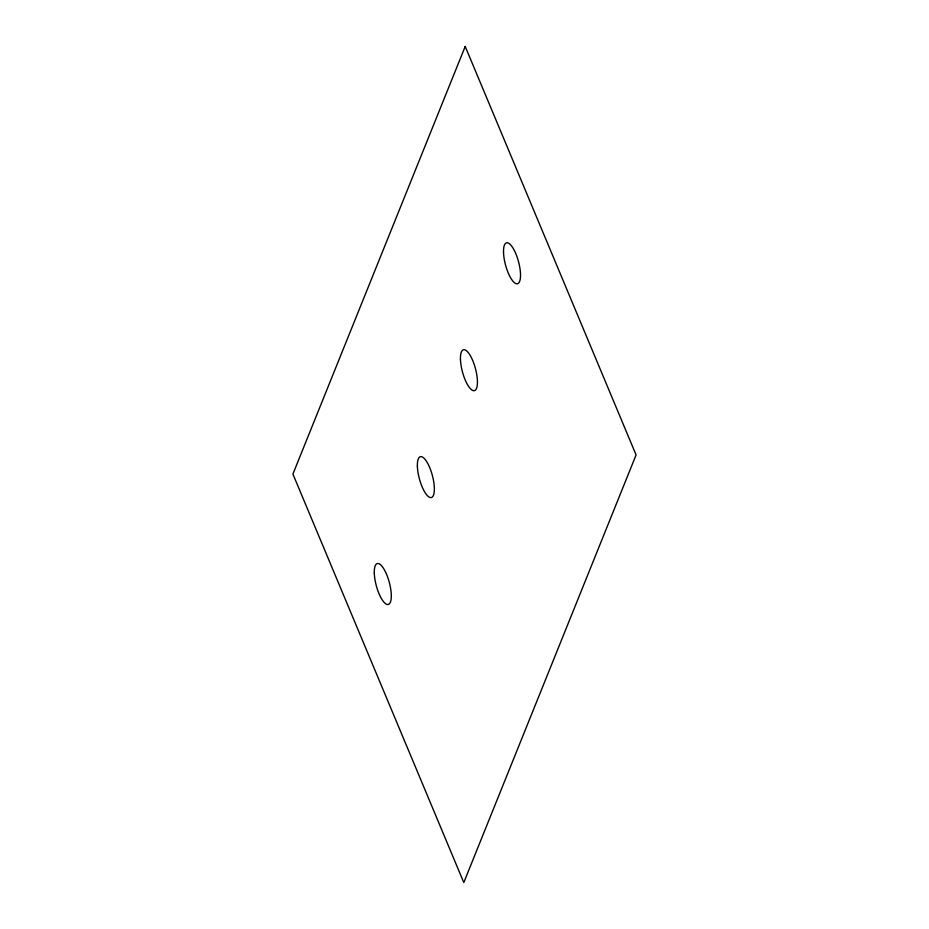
<?xml version="1.0" encoding="UTF-8"?>
<svg xmlns="http://www.w3.org/2000/svg" width="929" height="929" viewBox="0 0 929 929"><rect width="100%" height="100%" fill="white"/><g stroke="black" fill="none" stroke-linecap="round" stroke-linejoin="round"><path stroke-width="1.39" d="M465.208 46.45L292.914 474.069L463.792 882.55L636.086 454.931L465.208 46.45M503.518 252.305A21.181 6.712 74.9 0 0 516.687 283.798A21.181 6.712 74.9 0 0 515.862 253.78A21.181 6.712 74.9 0 0 503.518 252.305M460.447 359.209A21.181 6.712 74.9 0 0 473.616 390.703A21.181 6.712 74.9 0 0 472.78 360.684A21.181 6.712 74.9 0 0 460.447 359.209M417.376 466.114A21.181 6.712 74.9 0 0 430.545 497.607A21.181 6.712 74.9 0 0 429.709 467.589A21.181 6.712 74.9 0 0 417.376 466.114M374.294 573.019A21.181 6.712 74.9 0 0 387.474 604.512A21.181 6.712 74.9 0 0 386.638 574.494A21.181 6.712 74.9 0 0 374.294 573.019"/></g></svg>
